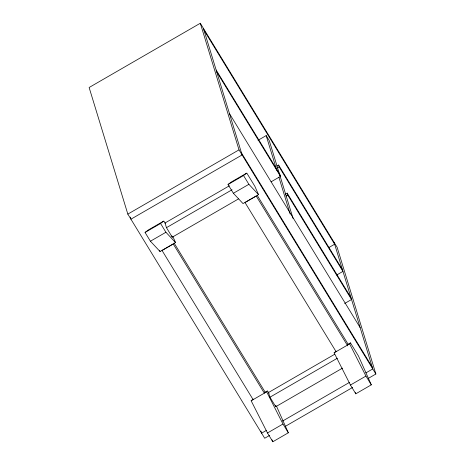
<?xml version="1.0" encoding="UTF-8"?>
<svg xmlns="http://www.w3.org/2000/svg" width="465" height="465" viewBox="0 0 465 465"><rect width="100%" height="100%" fill="white"/><g stroke="black" fill="none" stroke-linecap="round" stroke-linejoin="round"><path stroke-width="0.7" d="M276.396 405.957L288.335 432.787L272.833 441.75L267.474 432.979L251.152 400.778L253.222 399.075M251.152 400.778L266.654 391.815L267.485 390.833L268.944 393.227M347.349 344.675L350.453 342.885L358.486 356.045L371.303 384.84L355.801 393.803L350.441 385.032L334.12 352.83L336.189 351.127M334.12 352.83L349.622 343.868L350.453 342.885M172.992 236.755L175.549 242.567L160.047 251.53L150.416 241.219L145.057 232.448L148.312 229.972L163.198 221.369M145.057 232.448L160.565 223.491L163.82 221.009L165.278 223.403M228.024 184.5L243.532 175.538L246.787 173.061L254.82 186.221L258.517 194.62L243.015 203.583L233.383 193.271L228.024 184.5L231.279 182.024L246.165 173.422M368.338 378.371L375.877 374.011L337.172 247.409L200.299 23.25L89.123 87.501L127.829 214.109L264.701 438.263L269.723 435.362M127.829 214.109L239.01 149.858L200.299 23.25M258.034 140.296L266.172 135.594L269.276 140.674L293.037 218.399M229.361 185.802L165.023 222.985L166.458 227.676L172.265 237.185L238.475 198.921M166.458 227.676L232.047 189.772M276.71 166.127L278.593 165.04L342.374 269.497M150.416 241.219L165.924 232.262L175.549 242.567M233.383 193.271L248.891 184.314L258.517 194.62M277.285 168.016L279.169 166.929L278.593 165.04M271.089 181.821L280.511 176.38L279.936 174.491L216.155 70.035M285.307 194.248L287.19 193.155L350.97 297.612M285.882 196.131L287.765 195.044L287.19 193.155M328.993 247.479L334.643 244.212L203.978 30.219M336.672 275.013L342.955 271.386L279.169 166.929M344.641 303.494L351.546 299.501L287.765 195.044M264.382 392.623L266.864 391.193M334.724 354.243L268.508 392.512L269.944 397.203L275.751 406.712L342.589 368.082M269.944 397.203L337.404 358.213M266.619 430.276L261.597 433.182L260.964 431.107M282.325 421.203L349.535 382.364M365.868 372.924L372.773 368.931L334.068 242.323M267.474 432.979L282.982 424.016L266.654 391.815M350.441 385.032L365.949 376.069L349.622 343.868M285.429 426.283L352.639 387.444M216.731 71.918L280.511 176.38M229.478 113.623L360.143 327.616M241.533 153.049L372.198 367.042M239.01 149.858L375.877 374.011M257.436 195.701L348.151 344.274M347.704 345.873L256.221 196.056L245.02 202.525L336.119 351.732M243.532 175.538L248.891 184.314M365.949 376.069L371.303 384.84M174.09 243.032L265.184 392.222M264.358 393.204L173.253 244.003L162.053 250.478L253.152 399.679M160.565 223.491L165.924 232.262M282.982 424.016L288.335 432.787M355.219 392.495L355.801 393.803M271.955 439.785L272.833 441.75M159.478 250.24L160.047 251.53M266.172 135.594L276.78 170.289M278.901 177.229L290.148 214.01M203.403 28.33L242.108 154.938L130.932 219.189L130.299 217.114M275.338 405.37L275.751 406.712M171.852 235.842L172.265 237.185"/></g></svg>
